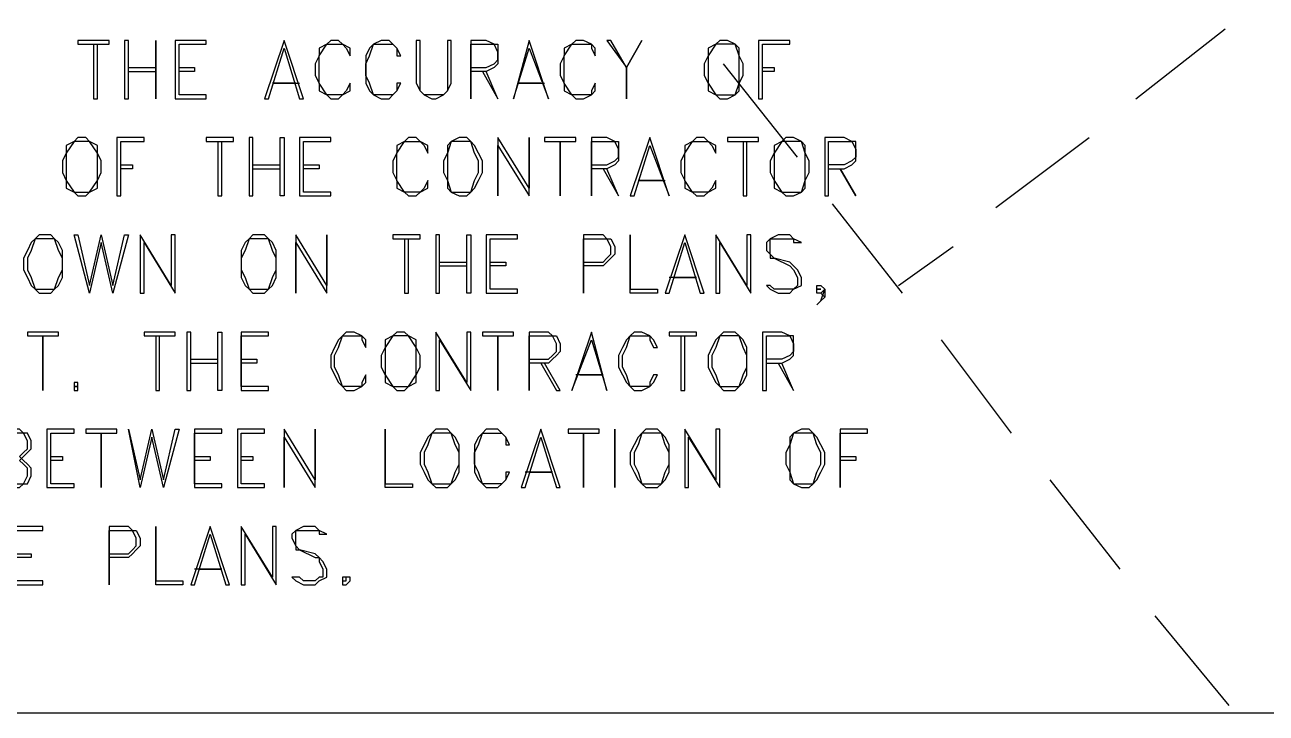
# Model space of a CAD drawing. Header units: metres. Extents: x 0 to 4950, y 0 to 3150.
# Drawn here: x 585.3 to 904.5, y 0 to 177 of the extents above; entities that cross this region are included whole.
import ezdxf

# ---------------------------------------------------------------- set-up
doc = ezdxf.new("R2010")
doc.units = ezdxf.units.M
doc.layers.add('SITE_BASE', color=7, linetype='Continuous')

msp = doc.modelspace()

# ---------------------------------------------------------------- linework, layer by layer
at = {"layer": 'SITE_BASE'}
for p, q in [((871, 158), (894, 176)), ((612, 166), (619, 166)), ((784, 143), (765, 167)), ((612, 165), (619, 165)), ((835, 130), (859, 148)), ((644, 141), (651, 141)), ((644, 140), (651, 140)), ((811, 108), (793, 131)), ((810, 110), (824, 120)), ((692, 116), (699, 116)), ((692, 115), (699, 115)), ((790, 108), (791, 107)), ((839, 72), (821, 96)), ((628, 91), (635, 91)), ((628, 90), (635, 90)), ((867, 37), (849, 60)), ((895, 2), (876, 25))]:
    msp.add_line(p, q, dxfattribs=at)
for points in [[(0, 3150), (4950, 3150), (4950, 0), (0, 0), (0, 3150)], [(607, 172), (607, 173), (599, 173), (599, 172), (607, 172)], [(611, 158), (612, 158), (612, 173), (611, 173), (611, 158)], [(619, 173), (619, 158), (619, 173)], [(624, 173), (624, 158), (632, 158), (632, 159), (625, 159), (625, 172), (632, 172), (632, 173), (624, 173)], [(652, 173), (647, 158), (648, 158), (652, 171), (656, 158), (657, 158), (652, 173)], [(669, 162), (668, 160), (667, 159), (666, 159), (664, 159), (663, 159), (661, 162), (661, 164), (661, 167), (661, 169), (663, 172), (664, 172), (666, 172), (667, 172), (668, 171), (669, 169), (669, 171), (667, 172), (666, 173), (664, 173), (663, 172), (661, 171), (661, 169), (660, 167), (660, 164), (661, 162), (661, 160), (663, 159), (664, 158), (666, 158), (667, 159), (669, 160), (669, 162)], [(682, 162), (681, 162), (681, 160), (680, 159), (679, 159), (677, 159), (675, 159), (674, 162), (673, 164), (673, 167), (674, 169), (675, 172), (677, 172), (679, 172), (680, 172), (681, 171), (681, 169), (682, 169), (681, 171), (680, 172), (679, 173), (677, 173), (675, 172), (674, 171), (673, 169), (673, 167), (673, 164), (673, 162), (674, 160), (675, 159), (677, 158), (679, 158), (680, 159), (681, 160), (682, 162)], [(695, 173), (694, 173), (694, 162), (694, 160), (693, 159), (691, 159), (690, 159), (688, 159), (687, 160), (687, 162), (687, 173), (686, 173), (686, 162), (687, 160), (688, 159), (690, 158), (691, 158), (693, 159), (694, 160), (695, 162), (695, 173)], [(700, 173), (700, 158), (700, 172), (704, 172), (706, 172), (704, 173), (700, 173)], [(715, 173), (711, 158), (715, 171), (720, 158), (715, 173)], [(732, 162), (731, 160), (731, 159), (729, 159), (727, 159), (726, 159), (724, 162), (724, 164), (724, 167), (724, 169), (726, 172), (727, 172), (729, 172), (731, 172), (731, 171), (732, 169), (732, 171), (731, 172), (729, 173), (727, 173), (726, 172), (724, 171), (724, 169), (723, 167), (723, 164), (724, 162), (724, 160), (726, 159), (727, 158), (729, 158), (731, 159), (732, 160), (732, 162)], [(740, 166), (736, 173), (735, 173), (740, 166), (740, 158), (740, 166), (744, 173), (740, 166)], [(764, 173), (763, 172), (761, 171), (761, 169), (760, 167), (760, 164), (761, 162), (761, 160), (763, 159), (764, 158), (766, 158), (768, 159), (769, 160), (769, 162), (770, 164), (770, 167), (769, 169), (769, 171), (768, 172), (766, 173), (764, 173)], [(782, 173), (774, 173), (774, 158), (775, 158), (775, 172), (782, 172), (782, 173)], [(603, 172), (603, 158), (604, 158), (604, 172)], [(700, 166), (704, 166), (706, 167), (707, 168), (707, 170), (706, 172), (707, 172), (707, 170), (707, 168), (707, 167), (706, 166), (704, 165), (700, 165)], [(765, 172), (763, 172), (761, 169), (761, 167), (761, 164), (761, 162), (763, 159), (765, 159), (766, 159), (768, 159), (769, 162), (769, 164), (769, 167), (769, 169), (768, 172), (766, 172), (765, 172)], [(625, 166), (629, 166), (629, 165), (625, 165)], [(775, 166), (778, 166), (778, 165), (775, 165)], [(703, 165), (707, 158), (704, 165)], [(655, 162), (649, 162), (656, 162)], [(718, 162), (712, 162), (719, 162)], [(599, 148), (598, 147), (596, 146), (596, 144), (595, 142), (595, 139), (596, 137), (596, 135), (598, 134), (599, 133), (601, 133), (602, 134), (604, 135), (604, 137), (605, 139), (605, 142), (604, 144), (604, 146), (602, 147), (601, 148), (599, 148)], [(599, 147), (598, 147), (596, 144), (596, 142), (596, 139), (596, 137), (598, 134), (599, 134), (601, 134), (602, 134), (604, 137), (604, 139), (604, 142), (604, 144), (602, 147), (601, 147), (599, 147)], [(616, 148), (609, 148), (609, 133), (610, 133), (610, 147), (616, 147), (616, 148)], [(639, 147), (639, 148), (632, 148), (632, 147), (639, 147)], [(635, 147), (635, 133), (636, 133), (636, 147)], [(643, 133), (644, 133), (644, 148), (643, 148), (643, 133)], [(652, 148), (652, 133), (651, 133), (651, 148), (652, 148)], [(656, 148), (656, 133), (664, 133), (664, 134), (657, 134), (657, 147), (664, 147), (664, 148), (656, 148)], [(689, 137), (688, 135), (687, 134), (686, 134), (684, 134), (683, 134), (681, 137), (681, 139), (681, 142), (681, 144), (683, 147), (684, 147), (686, 147), (687, 147), (688, 146), (689, 144), (689, 146), (687, 147), (686, 148), (684, 148), (683, 147), (681, 146), (681, 144), (680, 142), (680, 139), (681, 137), (681, 135), (683, 134), (684, 133), (686, 133), (687, 134), (689, 135), (689, 137)], [(697, 148), (695, 147), (694, 146), (694, 144), (693, 142), (693, 139), (694, 137), (694, 135), (695, 134), (697, 133), (699, 133), (700, 134), (701, 135), (702, 137), (703, 139), (703, 142), (702, 144), (701, 146), (700, 147), (699, 148), (697, 148)], [(697, 147), (695, 147), (694, 144), (694, 142), (694, 139), (694, 137), (695, 134), (697, 134), (698, 134), (700, 134), (701, 137), (702, 139), (702, 142), (701, 144), (700, 147), (698, 147), (697, 147)], [(707, 148), (707, 133), (707, 146), (715, 133), (715, 148), (715, 135), (707, 148)], [(727, 147), (727, 148), (719, 148), (719, 147), (727, 147)], [(723, 147), (723, 133), (723, 147)], [(731, 148), (731, 133), (731, 147), (735, 147), (737, 147), (735, 148), (731, 148)], [(731, 141), (735, 141), (737, 142), (738, 143), (738, 145), (737, 147), (738, 147), (738, 145), (738, 143), (738, 142), (737, 141), (735, 140), (731, 140)], [(746, 148), (741, 133), (742, 133), (746, 146), (751, 133), (746, 148)], [(763, 137), (762, 135), (761, 134), (760, 134), (758, 134), (757, 134), (755, 137), (755, 139), (755, 142), (755, 144), (757, 147), (758, 147), (760, 147), (761, 147), (762, 146), (763, 144), (763, 146), (761, 147), (760, 148), (758, 148), (757, 147), (755, 146), (755, 144), (754, 142), (754, 139), (755, 137), (755, 135), (757, 134), (758, 133), (760, 133), (761, 134), (763, 135), (763, 137)], [(774, 147), (774, 148), (766, 148), (766, 147), (774, 147)], [(770, 147), (770, 133), (771, 133), (771, 147)], [(781, 148), (780, 147), (778, 146), (778, 144), (777, 142), (777, 139), (778, 137), (778, 135), (780, 134), (781, 133), (783, 133), (785, 134), (786, 135), (786, 137), (787, 139), (787, 142), (786, 144), (786, 146), (785, 147), (783, 148), (781, 148)], [(782, 147), (780, 147), (778, 144), (778, 142), (778, 139), (778, 137), (780, 134), (782, 134), (783, 134), (785, 134), (786, 137), (786, 139), (786, 142), (786, 144), (785, 147), (783, 147), (782, 147)], [(792, 140), (796, 140), (798, 141), (799, 142), (799, 143), (799, 145), (799, 147), (798, 147), (796, 148), (791, 148), (791, 133), (792, 133), (792, 147), (796, 147), (798, 147), (799, 145), (799, 143), (798, 142), (796, 141), (792, 141)], [(610, 141), (613, 141), (613, 140), (610, 140)], [(657, 141), (661, 141), (661, 140), (657, 140)], [(734, 140), (738, 133), (735, 140)], [(795, 140), (799, 133), (795, 140)], [(749, 137), (743, 137), (750, 137)], [(589, 123), (588, 122), (587, 121), (586, 119), (585, 117), (585, 114), (586, 112), (587, 110), (588, 109), (589, 108), (592, 108), (593, 109), (594, 110), (595, 112), (595, 114), (595, 117), (595, 119), (594, 121), (593, 122), (592, 123), (589, 123)], [(590, 122), (588, 122), (587, 119), (586, 117), (586, 114), (587, 112), (588, 109), (590, 109), (591, 109), (593, 109), (594, 112), (595, 114), (595, 117), (594, 119), (593, 122), (591, 122), (590, 122)], [(608, 108), (605, 121), (602, 108), (598, 123), (599, 123), (602, 110), (605, 123), (608, 110), (611, 123), (612, 123), (608, 108)], [(624, 108), (624, 123), (623, 123), (623, 110), (615, 123), (615, 108), (616, 108), (616, 121), (624, 108)], [(644, 123), (643, 122), (642, 121), (641, 119), (641, 117), (641, 114), (641, 112), (642, 110), (643, 109), (644, 108), (647, 108), (648, 109), (649, 110), (650, 112), (650, 114), (650, 117), (650, 119), (649, 121), (648, 122), (647, 123), (644, 123)], [(645, 122), (643, 122), (642, 119), (641, 117), (641, 114), (642, 112), (643, 109), (645, 109), (646, 109), (648, 109), (649, 112), (650, 114), (650, 117), (649, 119), (648, 122), (646, 122), (645, 122)], [(655, 123), (655, 108), (655, 121), (663, 108), (663, 123), (663, 110), (655, 123)], [(687, 122), (687, 123), (680, 123), (680, 122), (687, 122)], [(683, 122), (683, 108), (684, 108), (684, 122)], [(691, 108), (692, 108), (692, 123), (691, 123), (691, 108)], [(700, 123), (700, 108), (699, 108), (699, 123), (700, 123)], [(704, 123), (704, 108), (712, 108), (712, 109), (705, 109), (705, 122), (712, 122), (712, 123), (704, 123)], [(729, 123), (729, 108), (729, 122), (734, 122), (735, 122), (734, 123), (729, 123)], [(729, 116), (734, 116), (735, 117), (736, 118), (736, 120), (735, 122), (736, 122), (737, 120), (737, 118), (736, 117), (735, 116), (734, 115), (729, 115)], [(741, 108), (741, 123), (741, 109), (748, 109), (748, 108), (741, 108)], [(755, 123), (750, 108), (751, 108), (755, 121), (759, 108), (760, 108), (755, 123)], [(772, 108), (772, 123), (771, 123), (771, 110), (763, 123), (763, 108), (764, 108), (764, 121), (772, 108)], [(776, 110), (777, 109), (779, 108), (782, 108), (783, 109), (785, 110), (785, 112), (784, 114), (783, 115), (782, 116), (778, 117), (777, 118), (777, 119), (777, 121), (777, 122), (779, 122), (782, 122), (783, 122), (783, 121), (785, 121), (783, 122), (782, 123), (779, 123), (777, 122), (776, 121), (776, 119), (777, 118), (777, 117), (778, 117), (782, 115), (783, 114), (784, 112), (784, 110), (783, 109), (782, 109), (779, 109), (778, 109), (777, 110), (776, 110)], [(705, 116), (709, 116), (709, 115), (705, 115)], [(752, 112), (758, 112), (751, 112)], [(790, 106), (791, 109), (790, 108), (789, 108), (789, 109), (789, 110), (790, 110), (791, 109), (791, 107), (790, 106), (789, 105)], [(789, 109), (790, 109), (789, 109)], [(594, 97), (594, 98), (586, 98), (586, 97), (594, 97)], [(590, 97), (590, 83), (590, 97)], [(624, 97), (624, 98), (616, 98), (616, 97), (624, 97)], [(619, 97), (619, 83), (620, 83), (620, 97)], [(627, 83), (628, 83), (628, 98), (627, 98), (627, 83)], [(636, 98), (636, 83), (635, 83), (635, 98), (636, 98)], [(641, 98), (641, 83), (648, 83), (648, 84), (641, 84), (641, 97), (648, 97), (648, 98), (641, 98)], [(673, 87), (672, 85), (672, 84), (670, 84), (668, 84), (667, 84), (666, 87), (665, 89), (665, 92), (666, 94), (667, 97), (668, 97), (670, 97), (672, 97), (672, 96), (673, 94), (673, 96), (672, 97), (670, 98), (668, 98), (667, 97), (666, 96), (665, 94), (664, 92), (664, 89), (665, 87), (666, 85), (667, 84), (668, 83), (670, 83), (672, 84), (673, 85), (673, 87)], [(681, 98), (680, 97), (678, 96), (678, 94), (677, 92), (677, 89), (678, 87), (678, 85), (680, 84), (681, 83), (683, 83), (684, 84), (686, 85), (686, 87), (687, 89), (687, 92), (686, 94), (686, 96), (684, 97), (683, 98), (681, 98)], [(681, 97), (680, 97), (678, 94), (678, 92), (678, 89), (678, 87), (680, 84), (681, 84), (683, 84), (684, 84), (686, 87), (686, 89), (686, 92), (686, 94), (684, 97), (683, 97), (681, 97)], [(700, 83), (700, 98), (699, 98), (699, 85), (691, 98), (691, 83), (692, 83), (692, 96), (700, 83)], [(711, 97), (711, 98), (703, 98), (703, 97), (711, 97)], [(707, 97), (707, 83), (707, 97)], [(715, 98), (715, 83), (715, 97), (720, 97), (721, 97), (720, 98), (715, 98)], [(715, 91), (720, 91), (721, 92), (722, 93), (722, 95), (721, 97), (722, 97), (723, 95), (723, 93), (722, 92), (721, 91), (720, 90), (715, 90)], [(731, 98), (726, 83), (731, 96), (735, 83), (731, 98)], [(748, 87), (747, 87), (746, 85), (746, 84), (744, 84), (742, 84), (741, 84), (740, 87), (739, 89), (739, 92), (740, 94), (741, 97), (742, 97), (744, 97), (746, 97), (746, 96), (747, 94), (748, 94), (747, 96), (746, 97), (744, 98), (742, 98), (741, 97), (740, 96), (739, 94), (738, 92), (738, 89), (739, 87), (740, 85), (741, 84), (742, 83), (744, 83), (746, 84), (747, 85), (748, 87)], [(758, 97), (758, 98), (751, 98), (751, 97), (758, 97)], [(754, 97), (754, 83), (755, 83), (755, 97)], [(765, 98), (764, 97), (763, 96), (762, 94), (761, 92), (761, 89), (762, 87), (763, 85), (764, 84), (765, 83), (768, 83), (769, 84), (770, 85), (771, 87), (771, 89), (771, 92), (771, 94), (770, 96), (769, 97), (768, 98), (765, 98)], [(766, 97), (764, 97), (763, 94), (762, 92), (762, 89), (763, 87), (764, 84), (766, 84), (767, 84), (769, 84), (770, 87), (771, 89), (771, 92), (770, 94), (769, 97), (767, 97), (766, 97)], [(776, 90), (780, 90), (782, 91), (783, 92), (783, 93), (783, 95), (783, 97), (782, 97), (780, 98), (775, 98), (775, 83), (776, 83), (776, 97), (780, 97), (782, 97), (783, 95), (783, 93), (782, 92), (780, 91), (776, 91)], [(641, 91), (645, 91), (645, 90), (641, 90)], [(718, 90), (722, 83), (723, 83), (719, 90)], [(779, 90), (783, 83), (780, 90)], [(728, 87), (734, 87), (727, 87)], [(598, 85), (598, 84), (598, 83), (599, 83), (599, 84), (599, 85), (598, 85)], [(598, 84), (599, 84), (598, 84)], [(579, 73), (579, 58), (584, 58), (585, 59), (586, 59), (587, 61), (587, 63), (586, 64), (585, 65), (584, 66), (585, 67), (586, 68), (586, 70), (585, 72), (584, 73), (579, 73)], [(579, 72), (579, 59), (584, 59), (585, 59), (586, 61), (586, 63), (585, 64), (584, 65), (585, 66), (586, 67), (587, 68), (587, 70), (586, 72), (585, 72), (584, 72), (579, 72)], [(591, 73), (591, 58), (598, 58), (598, 59), (592, 59), (592, 72), (598, 72), (598, 73), (591, 73)], [(609, 72), (609, 73), (601, 73), (601, 72), (609, 72)], [(605, 72), (605, 58), (605, 72)], [(621, 58), (618, 71), (615, 58), (612, 73), (615, 60), (618, 73), (621, 60), (624, 73), (625, 73), (621, 58)], [(629, 73), (629, 58), (636, 58), (636, 59), (629, 59), (629, 72), (636, 72), (636, 73), (629, 73)], [(640, 73), (640, 58), (647, 58), (647, 59), (641, 59), (641, 72), (647, 72), (647, 73), (640, 73)], [(652, 73), (652, 58), (652, 71), (660, 58), (660, 73), (660, 60), (652, 73)], [(678, 58), (678, 73), (678, 59), (685, 59), (685, 58), (678, 58)], [(691, 73), (690, 72), (689, 71), (688, 69), (687, 67), (687, 64), (688, 62), (689, 60), (690, 59), (691, 58), (694, 58), (695, 59), (696, 60), (697, 62), (697, 64), (697, 67), (697, 69), (696, 71), (695, 72), (694, 73), (691, 73)], [(692, 72), (690, 72), (689, 69), (688, 67), (688, 64), (689, 62), (690, 59), (692, 59), (693, 59), (695, 59), (696, 62), (697, 64), (697, 67), (696, 69), (695, 72), (693, 72), (692, 72)], [(710, 62), (709, 62), (709, 60), (708, 59), (707, 59), (704, 59), (703, 59), (702, 62), (701, 64), (701, 67), (702, 69), (703, 72), (704, 72), (707, 72), (708, 72), (709, 71), (709, 69), (710, 69), (709, 71), (708, 72), (707, 73), (704, 73), (703, 72), (702, 71), (701, 69), (701, 67), (701, 64), (701, 62), (702, 60), (703, 59), (704, 58), (707, 58), (708, 59), (709, 60), (710, 62)], [(718, 73), (713, 58), (714, 58), (718, 71), (722, 58), (723, 58), (718, 73)], [(733, 72), (733, 73), (725, 73), (725, 72), (733, 72)], [(729, 72), (729, 58), (729, 72)], [(737, 58), (737, 73), (737, 58)], [(745, 73), (744, 72), (743, 71), (742, 69), (741, 67), (741, 64), (742, 62), (743, 60), (744, 59), (745, 58), (748, 58), (749, 59), (750, 60), (751, 62), (751, 64), (751, 67), (751, 69), (750, 71), (749, 72), (748, 73), (745, 73)], [(746, 72), (744, 72), (743, 69), (742, 67), (742, 64), (743, 62), (744, 59), (746, 59), (747, 59), (749, 59), (750, 62), (751, 64), (751, 67), (750, 69), (749, 72), (747, 72), (746, 72)], [(764, 58), (764, 73), (763, 73), (763, 60), (755, 73), (755, 58), (756, 58), (756, 71), (764, 58)], [(785, 73), (783, 72), (782, 71), (782, 69), (781, 67), (781, 64), (782, 62), (782, 60), (783, 59), (785, 58), (787, 58), (788, 59), (789, 60), (790, 62), (791, 64), (791, 67), (790, 69), (789, 71), (788, 72), (787, 73), (785, 73)], [(785, 72), (783, 72), (782, 69), (782, 67), (782, 64), (782, 62), (783, 59), (785, 59), (786, 59), (788, 59), (789, 62), (790, 64), (790, 67), (789, 69), (788, 72), (786, 72), (785, 72)], [(795, 73), (795, 58), (795, 72), (802, 72), (802, 73), (795, 73)], [(592, 66), (595, 66), (595, 65), (592, 65)], [(629, 66), (633, 66), (633, 65), (629, 65)], [(641, 66), (644, 66), (644, 65), (641, 65)], [(795, 66), (799, 66), (799, 65), (795, 65)], [(715, 62), (721, 62), (714, 62)], [(582, 48), (582, 33), (590, 33), (590, 34), (583, 34), (583, 47), (590, 47), (590, 48), (582, 48)], [(607, 48), (607, 33), (607, 47), (612, 47), (613, 47), (612, 48), (607, 48)], [(619, 33), (619, 48), (619, 34), (626, 34), (626, 33), (619, 33)], [(633, 48), (628, 33), (629, 33), (633, 46), (637, 33), (638, 33), (633, 48)], [(650, 33), (650, 48), (649, 48), (649, 35), (641, 48), (641, 33), (642, 33), (642, 46), (650, 33)], [(654, 35), (655, 34), (657, 33), (660, 33), (661, 34), (663, 35), (663, 37), (662, 39), (661, 40), (660, 41), (656, 42), (655, 43), (655, 45), (655, 46), (655, 47), (657, 47), (660, 47), (661, 47), (661, 46), (663, 46), (661, 47), (660, 48), (657, 48), (655, 47), (654, 46), (654, 45), (655, 43), (655, 42), (656, 42), (660, 40), (661, 40), (661, 39), (662, 37), (662, 35), (661, 35), (660, 34), (657, 34), (656, 35), (655, 35), (654, 35)], [(607, 41), (612, 41), (613, 42), (614, 43), (614, 45), (613, 47), (614, 47), (615, 45), (615, 43), (614, 42), (613, 41), (612, 40), (607, 40)], [(583, 41), (587, 41), (587, 40), (583, 40)], [(630, 37), (636, 37), (629, 37)], [(667, 35), (667, 34), (667, 33), (668, 33), (669, 34), (669, 35), (668, 35), (667, 35), (667, 34), (668, 34), (668, 35), (667, 35)]]:
    msp.add_lwpolyline(points, dxfattribs=at)

doc.saveas('drawing.dxf')
